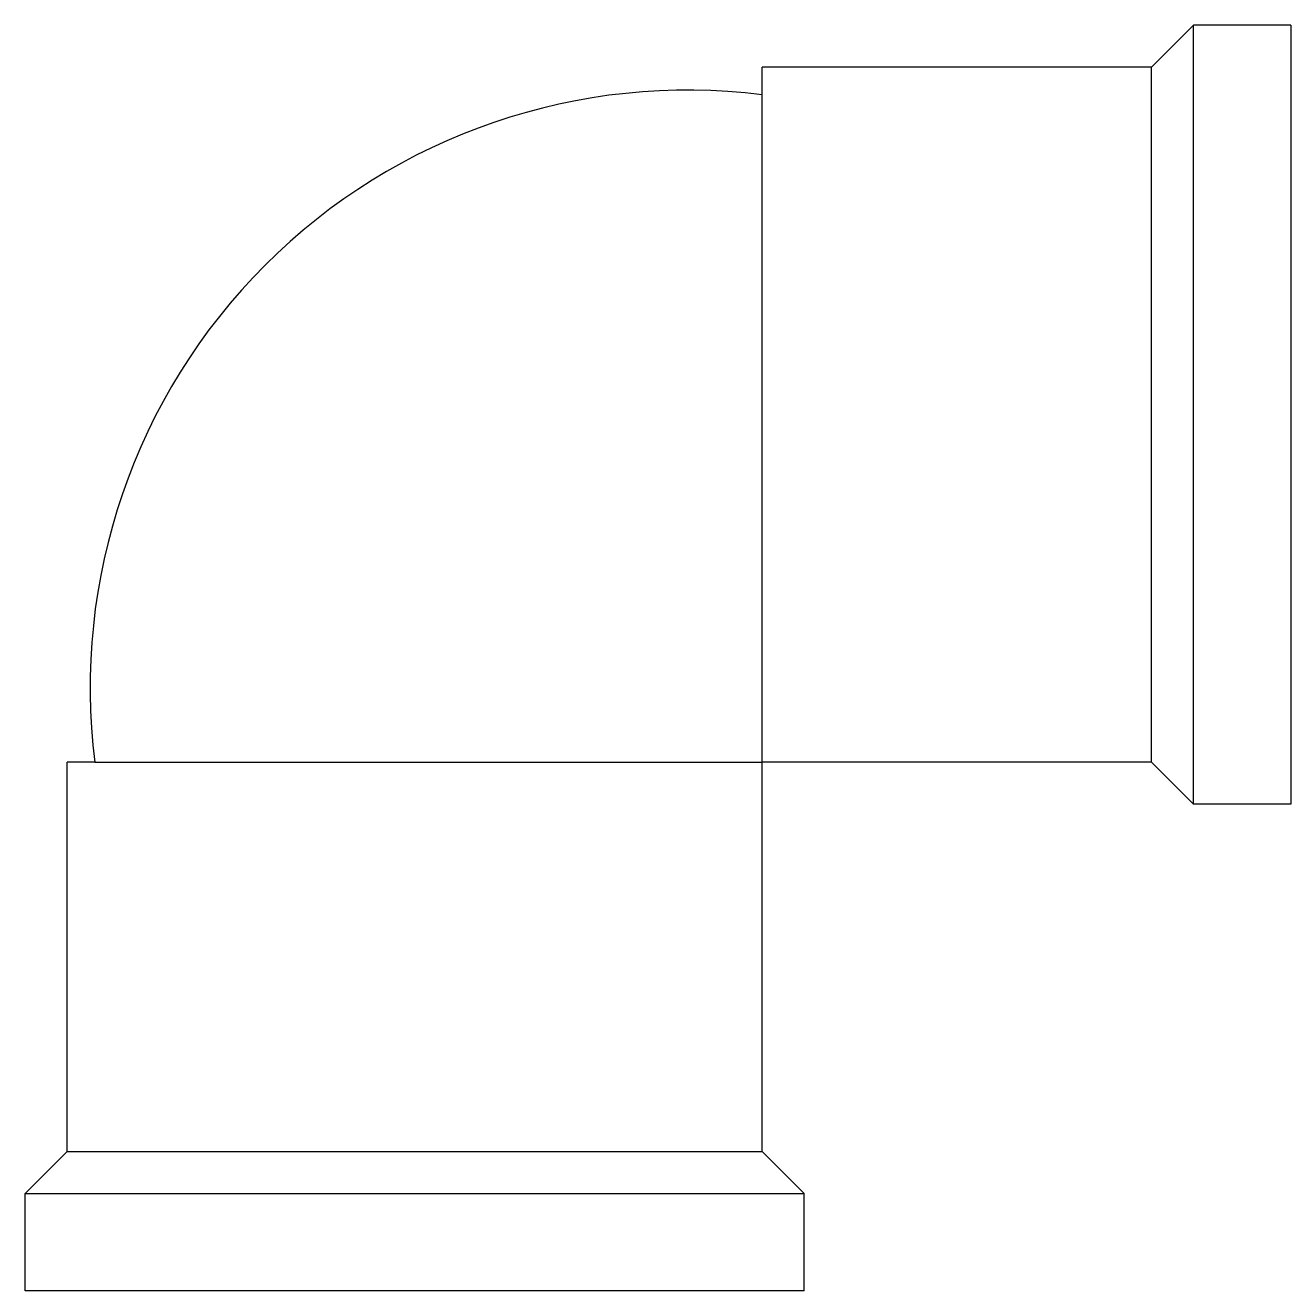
# Model space of a CAD drawing. Header units: millimetres. Extents: x 2732.9523 to 2733.0433, y 1355.6442 to 1355.7352.
import ezdxf

# ---------------------------------------------------------------- set-up
doc = ezdxf.new("R2010")
doc.units = ezdxf.units.MM

msp = doc.modelspace()

# ---------------------------------------------------------------- linework, layer by layer
for p, q in [((2733.033339817163, 1355.732232921058), (2733.036339817163, 1355.735232921058)), ((2733.036339817163, 1355.679232921058), (2733.036339817163, 1355.735232921058)), ((2733.043339817163, 1355.735232921058), (2733.036339817163, 1355.735232921058)), ((2733.043339817163, 1355.735232921058), (2733.043339817163, 1355.679232921058)), ((2733.005339817163, 1355.730232921057), (2733.005339817163, 1355.732232921058)), ((2733.033339817163, 1355.732232921058), (2733.005339817163, 1355.732232921058)), ((2733.033339817163, 1355.682232921057), (2733.033339817163, 1355.732232921058)), ((2733.005339817163, 1355.682232921057), (2733.005339817163, 1355.730232921057)), ((2732.957339817163, 1355.682232921057), (2732.955339817163, 1355.682232921057)), ((2732.955339817163, 1355.654232921058), (2732.955339817163, 1355.682232921057)), ((2732.957339817163, 1355.682232921057), (2733.005339817163, 1355.682232921057)), ((2733.005339817163, 1355.654232921058), (2733.005339817163, 1355.682232921057)), ((2733.033339817163, 1355.682232921057), (2733.005339817163, 1355.682232921057)), ((2733.033339817163, 1355.682232921057), (2733.036339817163, 1355.679232921058)), ((2733.043339817163, 1355.679232921058), (2733.036339817163, 1355.679232921058)), ((2732.955339817163, 1355.654232921058), (2732.952339817163, 1355.651232921057)), ((2732.955339817163, 1355.654232921058), (2733.005339817163, 1355.654232921058)), ((2733.005339817163, 1355.654232921058), (2733.008339817163, 1355.651232921057)), ((2732.952339817163, 1355.651232921057), (2733.008339817163, 1355.651232921057)), ((2732.952339817163, 1355.644232921058), (2732.952339817163, 1355.651232921057)), ((2733.008339817163, 1355.644232921058), (2733.008339817163, 1355.651232921057)), ((2733.008339817163, 1355.644232921058), (2732.952339817163, 1355.644232921058))]:
    msp.add_line(p, q)
msp.add_arc((2732.999962266143, 1355.687610472078), 0.04296034464474192, 82.80915168522299, 187.1908483147785)

doc.saveas('drawing.dxf')
